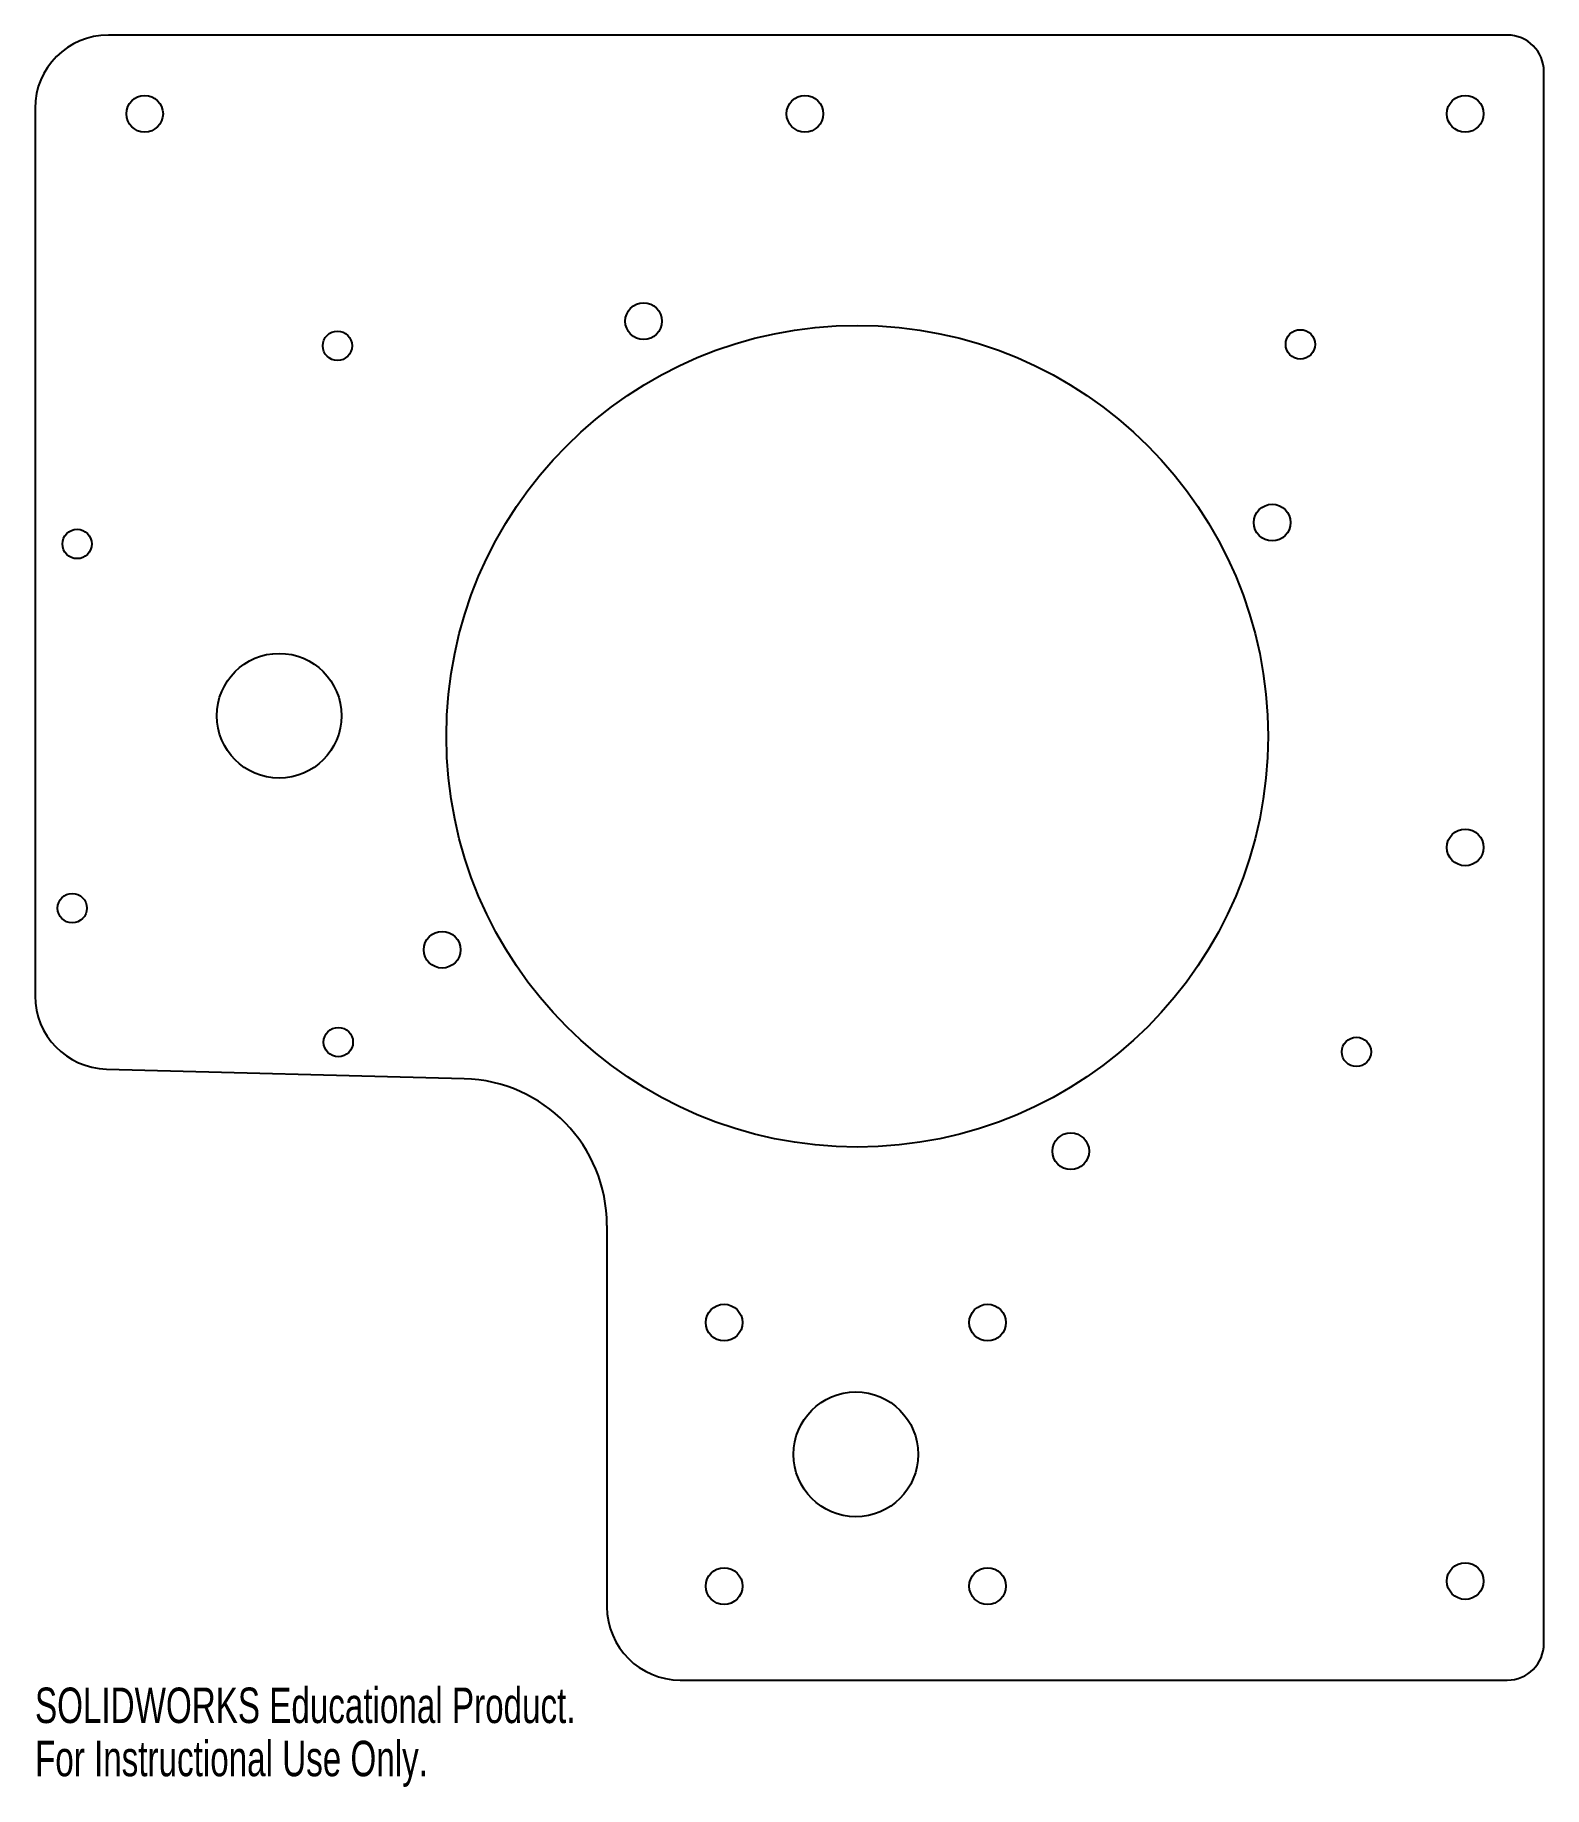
# Model space of a CAD drawing. Header units: millimetres. Extents: x -112 to 94, y -143 to 96.
import ezdxf

# ---------------------------------------------------------------- set-up
doc = ezdxf.new("R2010")
doc.units = ezdxf.units.MM
doc.styles.add('SLDTEXTSTYLE0', font='TXT', dxfattribs={"width": 0.7})

msp = doc.modelspace()

# ---------------------------------------------------------------- linework, layer by layer
at = {"color": 7, "linetype": 'Continuous', "lineweight": 25}
for p, q in [((88.61, 95.57), (-102.07, 95.57)), ((93.61, -123.66), (93.61, 90.57)), ((-112.07, 85.57), (-112.07, -35.37)), ((-102.34, -45.37), (-53.57, -46.68)), ((-34.11, -66.68), (-34.11, -118.66)), ((-24.11, -128.66), (88.61, -128.66))]:
    msp.add_line(p, q, dxfattribs=at)
for centre, radius in [((-97.12, 84.84), 2.5), ((-7.12, 84.84), 2.5), ((82.88, 84.84), 2.5), ((-29.11, 56.57), 2.5), ((-70.85, 53.21), 2), ((0, 0), 56), ((60.41, 53.41), 2), ((56.57, 29.11), 2.5), ((-106.33, 26.2), 2), ((-78.79, 2.79), 8.5), ((82.88, -15.16), 2.5), ((-106.99, -23.44), 2), ((-56.57, -29.11), 2.5), ((-70.73, -41.69), 2), ((68.05, -43.03), 2), ((29.11, -56.57), 2.5), ((-18.14, -79.93), 2.5), ((17.78, -79.93), 2.5), ((-0.18, -97.89), 8.5), ((-18.14, -115.85), 2.5), ((17.78, -115.85), 2.5), ((82.88, -115.16), 2.5)]:
    msp.add_circle(centre, radius, dxfattribs=at)
for centre, radius, start, end in [((-102.07, 85.57), 10, 90, 180), ((88.61, 90.57), 5, 0, 90), ((-102.07, -35.37), 10, 180, 268.4515), ((-54.11, -66.68), 20, 0, 88.4515), ((-24.11, -118.66), 10, 180, 270), ((88.61, -123.66), 5, 270, 0)]:
    msp.add_arc(centre, radius, start, end, dxfattribs=at)

# ---------------------------------------------------------------- texts
at = {"color": 7, "linetype": 'Continuous', "char_height": 4.8336, "attachment_point": 1, "style": 'SLDTEXTSTYLE0'}
for s, insert in [('SOLIDWORKS Educational Product.', (-112.07, -129.68)), ('For Instructional Use Only.', (-112.07, -136.93))]:
    msp.add_mtext(s, dxfattribs=dict(at, insert=insert))

doc.saveas('drawing.dxf')
